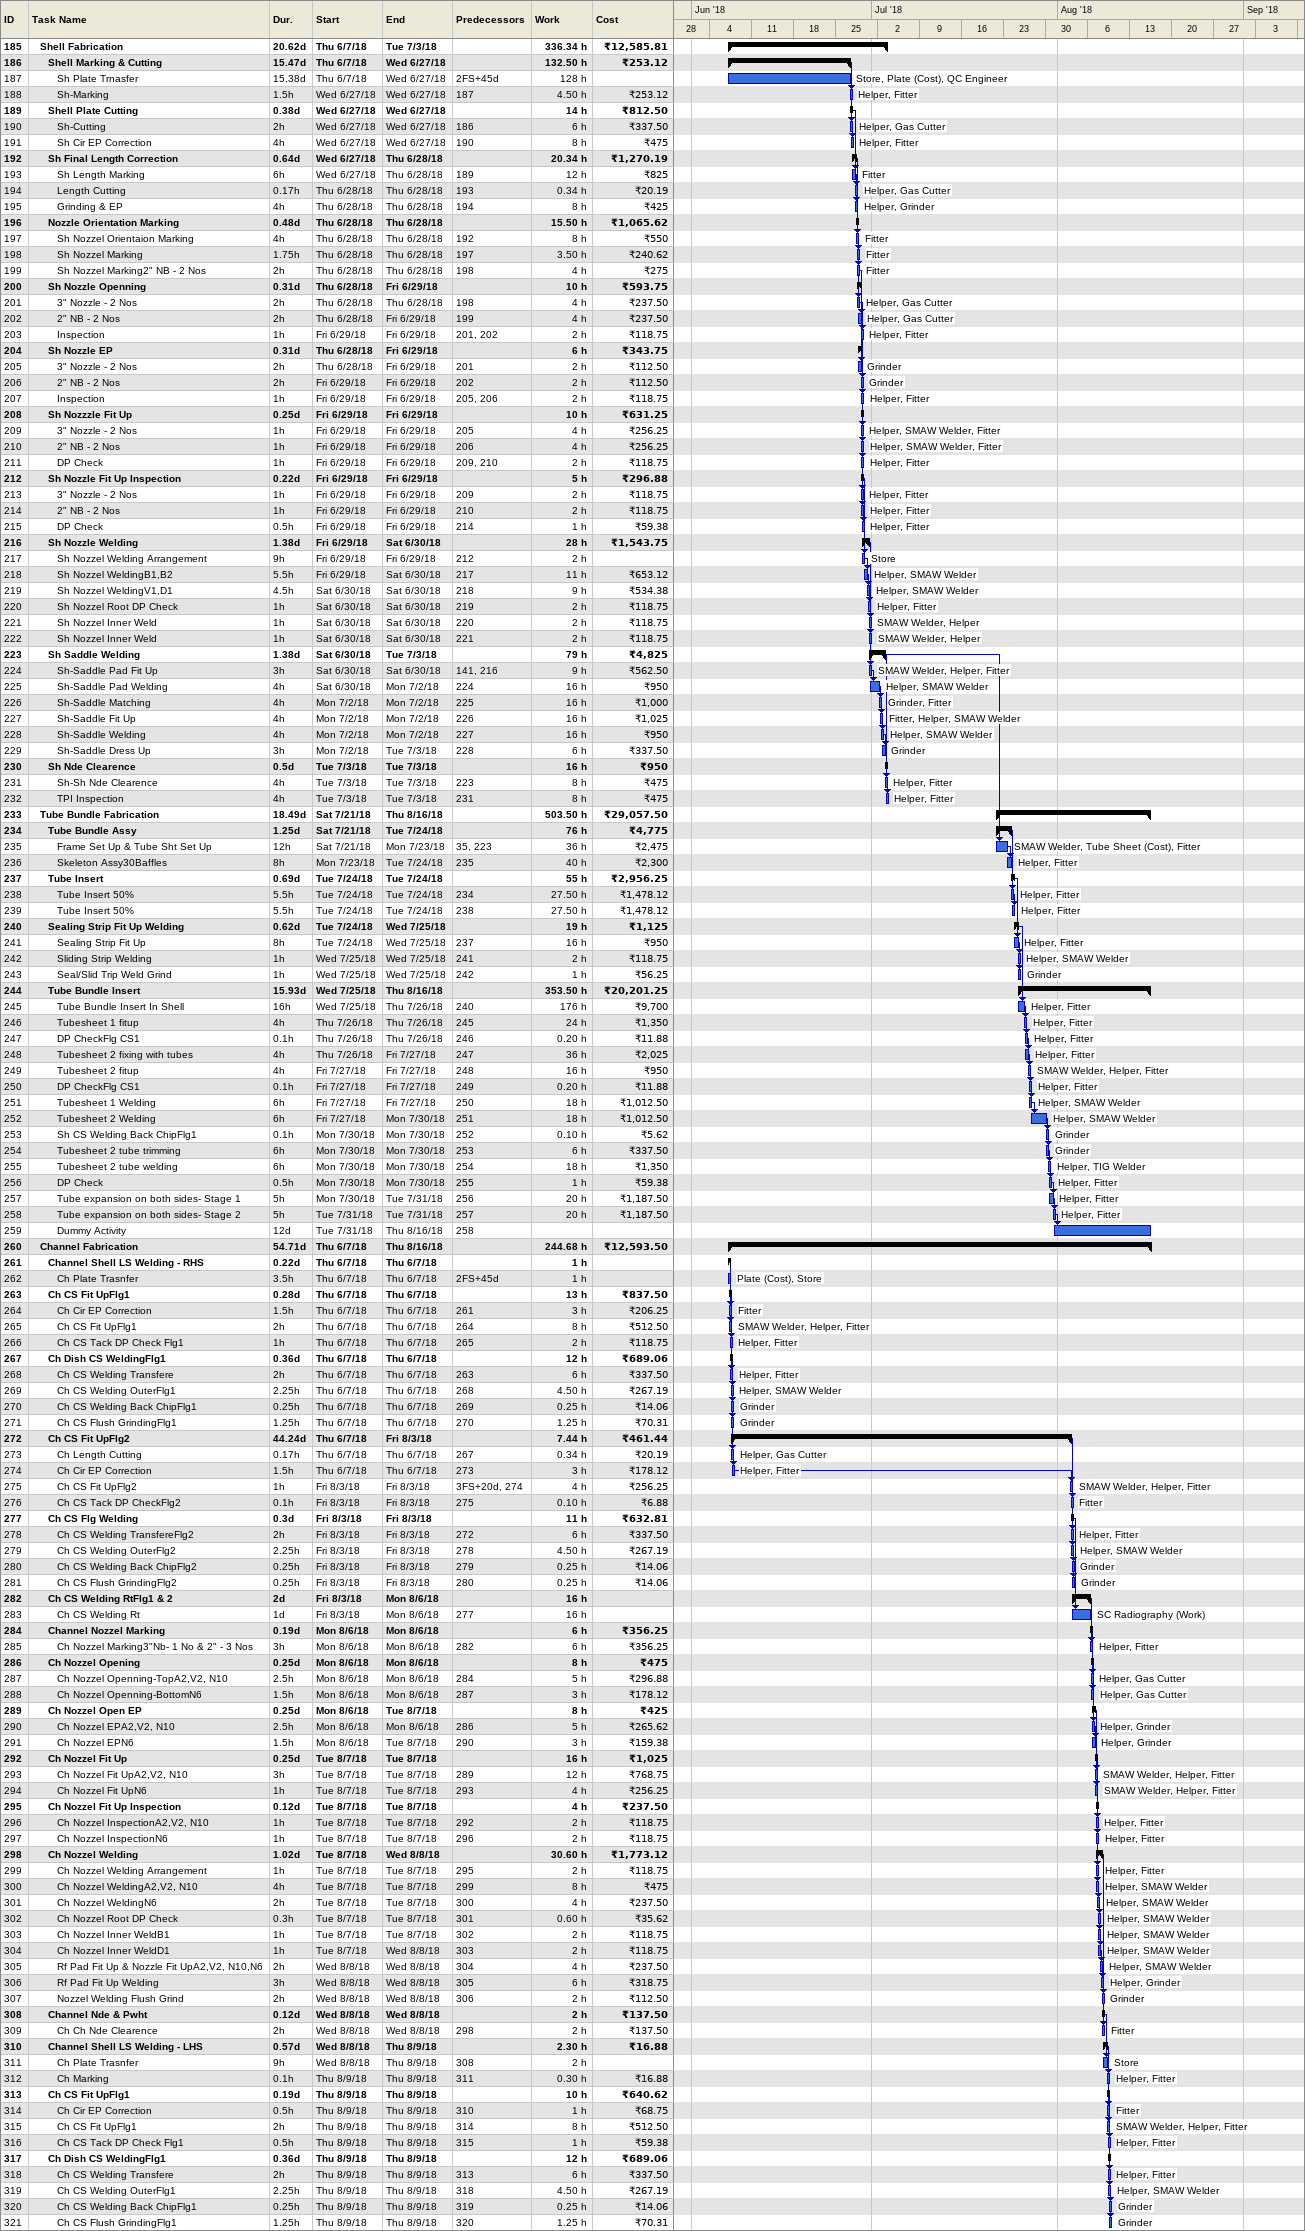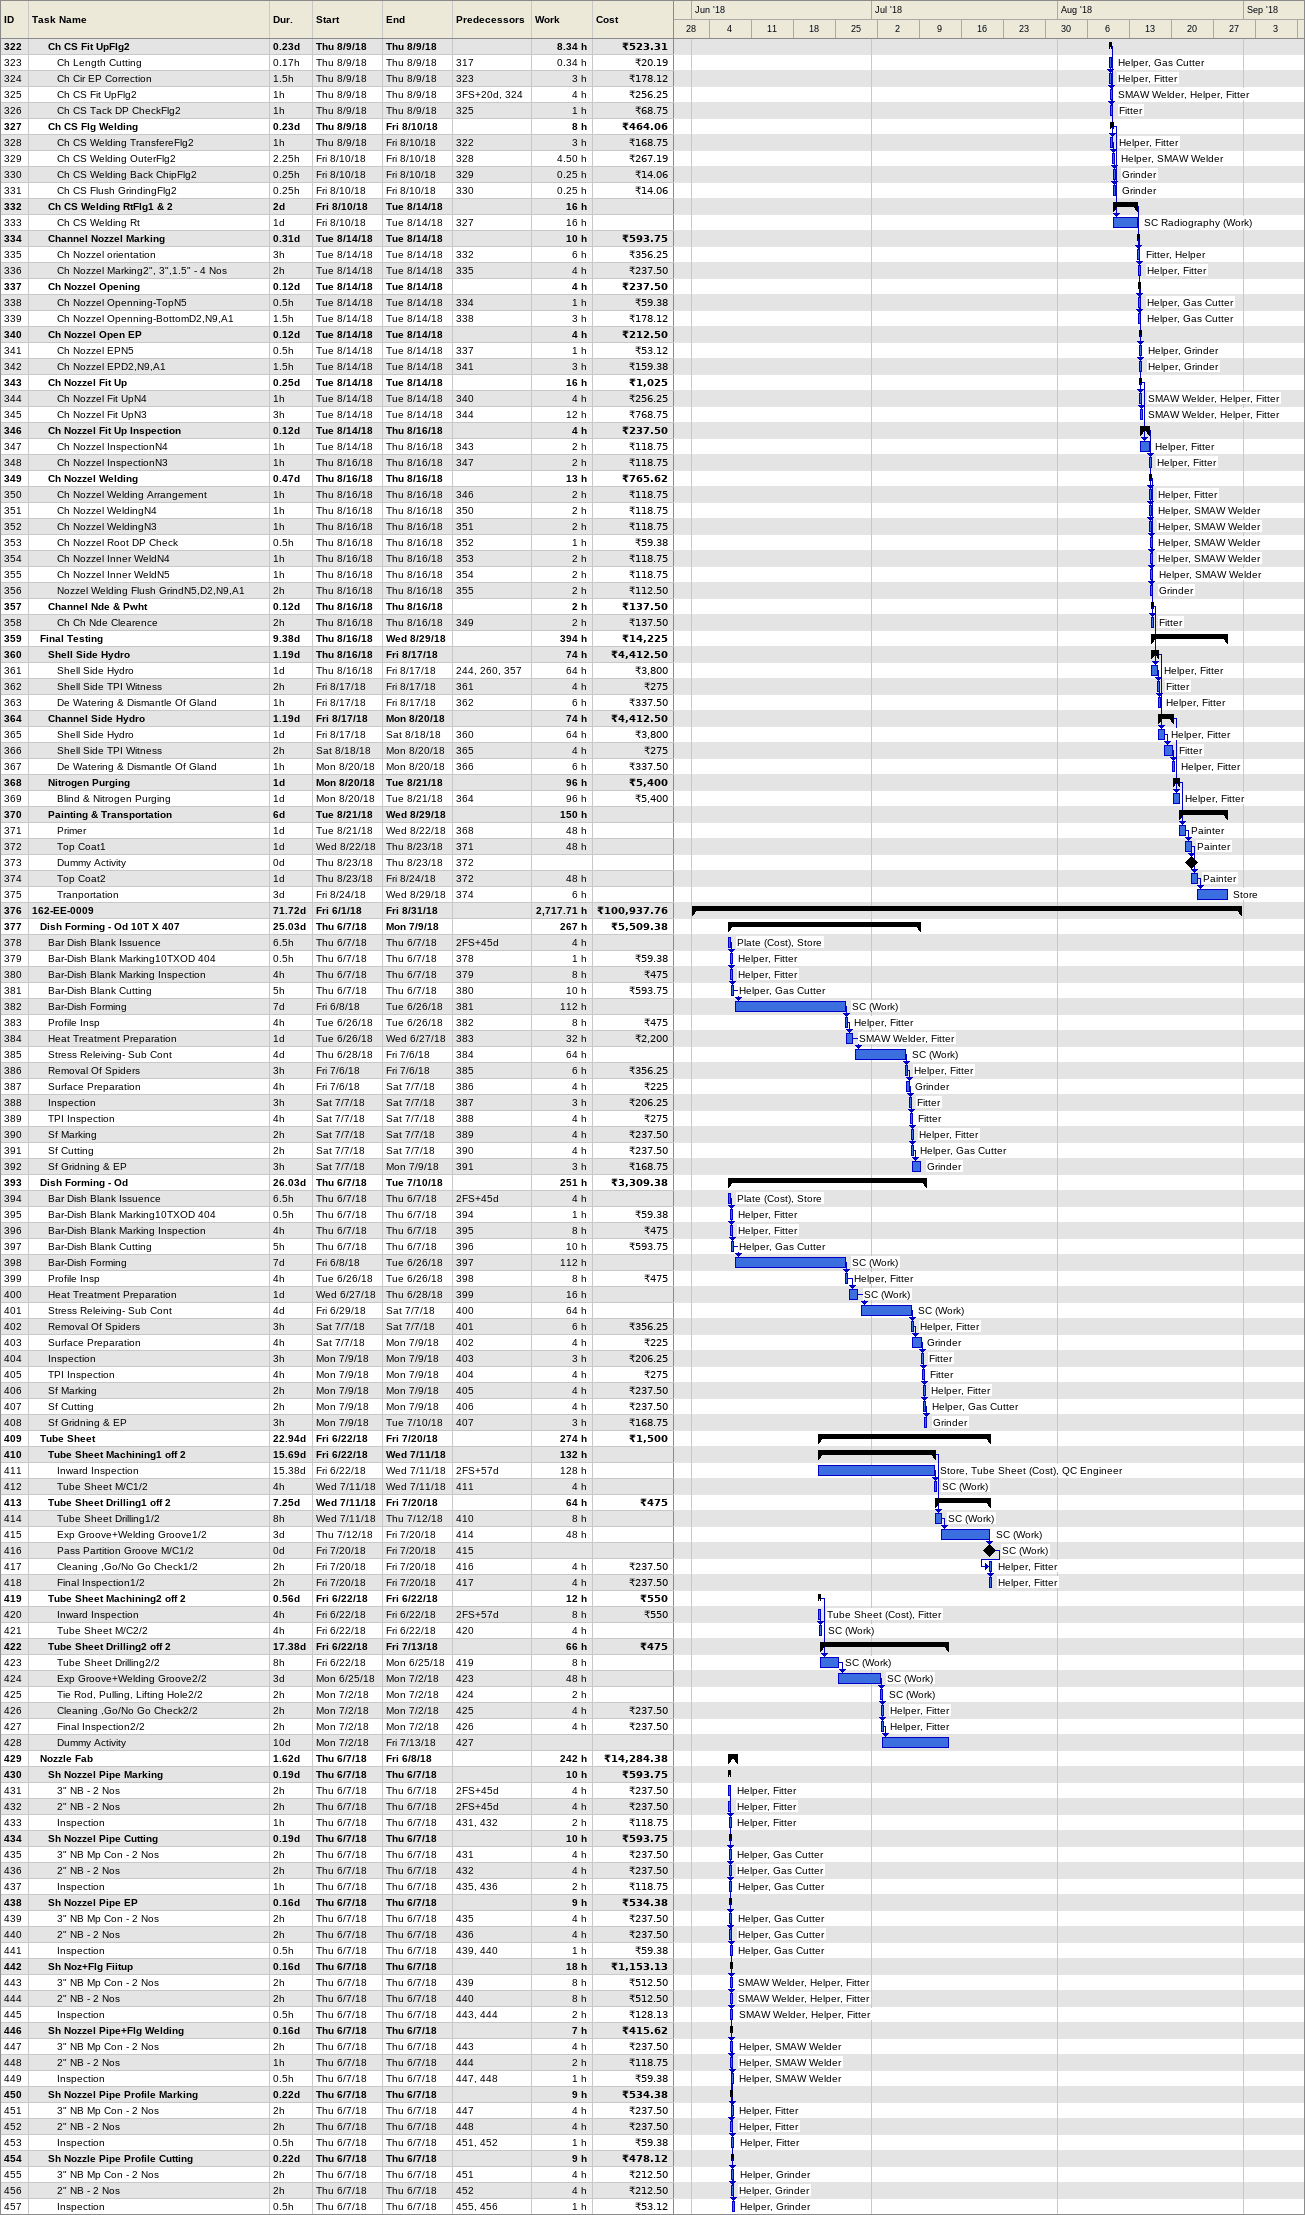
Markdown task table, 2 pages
| ID | Level | Task | Duration | Start | Finish | Predecessors | Resources | Work (h) | Cost (₹) |
|---|---|---|---|---|---|---|---|---|---|
| 185 | 2 | **Shell Fabrication** | 20.62d | 2018-06-07 | 2018-07-03 |  |  | 336.34 | 12585.81 |
| 186 | 3 | **Shell Marking & Cutting** | 15.47d | 2018-06-07 | 2018-06-27 |  |  | 132.50 | 253.12 |
| 187 | 4 | Sh Plate Trnasfer | 15.38d | 2018-06-07 | 2018-06-27 | 2FS+45d | Store, Plate (Cost), QC Engineer | 128 |  |
| 188 | 4 | Sh-Marking | 1.5h | 2018-06-27 | 2018-06-27 | 187 | Helper, Fitter | 4.50 | 253.12 |
| 189 | 3 | **Shell Plate Cutting** | 0.38d | 2018-06-27 | 2018-06-27 |  |  | 14 | 812.50 |
| 190 | 4 | Sh-Cutting | 2h | 2018-06-27 | 2018-06-27 | 186 | Helper, Gas Cutter | 6 | 337.50 |
| 191 | 4 | Sh Cir EP Correction | 4h | 2018-06-27 | 2018-06-27 | 190 | Helper, Fitter | 8 | 475 |
| 192 | 3 | **Sh Final Length Correction** | 0.64d | 2018-06-27 | 2018-06-28 |  |  | 20.34 | 1270.19 |
| 193 | 4 | Sh Length Marking | 6h | 2018-06-27 | 2018-06-28 | 189 | Fitter | 12 | 825 |
| 194 | 4 | Length Cutting | 0.17h | 2018-06-28 | 2018-06-28 | 193 | Helper, Gas Cutter | 0.34 | 20.19 |
| 195 | 4 | Grinding & EP | 4h | 2018-06-28 | 2018-06-28 | 194 | Helper, Grinder | 8 | 425 |
| 196 | 3 | **Nozzle Orientation Marking** | 0.48d | 2018-06-28 | 2018-06-28 |  |  | 15.50 | 1065.62 |
| 197 | 4 | Sh Nozzel Orientaion Marking | 4h | 2018-06-28 | 2018-06-28 | 192 | Fitter | 8 | 550 |
| 198 | 4 | Sh Nozzel Marking | 1.75h | 2018-06-28 | 2018-06-28 | 197 | Fitter | 3.50 | 240.62 |
| 199 | 4 | Sh Nozzel Marking2" NB - 2 Nos | 2h | 2018-06-28 | 2018-06-28 | 198 | Fitter | 4 | 275 |
| 200 | 3 | **Sh Nozzle Openning** | 0.31d | 2018-06-28 | 2018-06-29 |  |  | 10 | 593.75 |
| 201 | 4 | 3" Nozzle - 2 Nos | 2h | 2018-06-28 | 2018-06-28 | 198 | Helper, Gas Cutter | 4 | 237.50 |
| 202 | 4 | 2" NB - 2 Nos | 2h | 2018-06-28 | 2018-06-29 | 199 | Helper, Gas Cutter | 4 | 237.50 |
| 203 | 4 | Inspection | 1h | 2018-06-29 | 2018-06-29 | 201, 202 | Helper, Fitter | 2 | 118.75 |
| 204 | 3 | **Sh Nozzle EP** | 0.31d | 2018-06-28 | 2018-06-29 |  |  | 6 | 343.75 |
| 205 | 4 | 3" Nozzle - 2 Nos | 2h | 2018-06-28 | 2018-06-29 | 201 | Grinder | 2 | 112.50 |
| 206 | 4 | 2" NB - 2 Nos | 2h | 2018-06-29 | 2018-06-29 | 202 | Grinder | 2 | 112.50 |
| 207 | 4 | Inspection | 1h | 2018-06-29 | 2018-06-29 | 205, 206 | Helper, Fitter | 2 | 118.75 |
| 208 | 3 | **Sh Nozzzle Fit Up** | 0.25d | 2018-06-29 | 2018-06-29 |  |  | 10 | 631.25 |
| 209 | 4 | 3" Nozzle - 2 Nos | 1h | 2018-06-29 | 2018-06-29 | 205 | Helper, SMAW Welder, Fitter | 4 | 256.25 |
| 210 | 4 | 2" NB - 2 Nos | 1h | 2018-06-29 | 2018-06-29 | 206 | Helper, SMAW Welder, Fitter | 4 | 256.25 |
| 211 | 4 | DP Check | 1h | 2018-06-29 | 2018-06-29 | 209, 210 | Helper, Fitter | 2 | 118.75 |
| 212 | 3 | **Sh Nozzle Fit Up Inspection** | 0.22d | 2018-06-29 | 2018-06-29 |  |  | 5 | 296.88 |
| 213 | 4 | 3" Nozzle - 2 Nos | 1h | 2018-06-29 | 2018-06-29 | 209 | Helper, Fitter | 2 | 118.75 |
| 214 | 4 | 2" NB - 2 Nos | 1h | 2018-06-29 | 2018-06-29 | 210 | Helper, Fitter | 2 | 118.75 |
| 215 | 4 | DP Check | 0.5h | 2018-06-29 | 2018-06-29 | 214 | Helper, Fitter | 1 | 59.38 |
| 216 | 3 | **Sh Nozzle Welding** | 1.38d | 2018-06-29 | 2018-06-30 |  |  | 28 | 1543.75 |
| 217 | 4 | Sh Nozzel Welding Arrangement | 9h | 2018-06-29 | 2018-06-29 | 212 | Store | 2 |  |
| 218 | 4 | Sh Nozzel WeldingB1,B2 | 5.5h | 2018-06-29 | 2018-06-30 | 217 | Helper, SMAW Welder | 11 | 653.12 |
| 219 | 4 | Sh Nozzel WeldingV1,D1 | 4.5h | 2018-06-30 | 2018-06-30 | 218 | Helper, SMAW Welder | 9 | 534.38 |
| 220 | 4 | Sh Nozzel Root DP Check | 1h | 2018-06-30 | 2018-06-30 | 219 | Helper, Fitter | 2 | 118.75 |
| 221 | 4 | Sh Nozzel Inner Weld | 1h | 2018-06-30 | 2018-06-30 | 220 | SMAW Welder, Helper | 2 | 118.75 |
| 222 | 4 | Sh Nozzel Inner Weld | 1h | 2018-06-30 | 2018-06-30 | 221 | SMAW Welder, Helper | 2 | 118.75 |
| 223 | 3 | **Sh Saddle Welding** | 1.38d | 2018-06-30 | 2018-07-03 |  |  | 79 | 4825 |
| 224 | 4 | Sh-Saddle Pad Fit Up | 3h | 2018-06-30 | 2018-06-30 | 141, 216 | SMAW Welder, Helper, Fitter | 9 | 562.50 |
| 225 | 4 | Sh-Saddle Pad Welding | 4h | 2018-06-30 | 2018-07-02 | 224 | Helper, SMAW Welder | 16 | 950 |
| 226 | 4 | Sh-Saddle Matching | 4h | 2018-07-02 | 2018-07-02 | 225 | Grinder, Fitter | 16 | 1000 |
| 227 | 4 | Sh-Saddle Fit Up | 4h | 2018-07-02 | 2018-07-02 | 226 | Fitter, Helper, SMAW Welder | 16 | 1025 |
| 228 | 4 | Sh-Saddle Welding | 4h | 2018-07-02 | 2018-07-02 | 227 | Helper, SMAW Welder | 16 | 950 |
| 229 | 4 | Sh-Saddle Dress Up | 3h | 2018-07-02 | 2018-07-03 | 228 | Grinder | 6 | 337.50 |
| 230 | 3 | **Sh Nde Clearence** | 0.5d | 2018-07-03 | 2018-07-03 |  |  | 16 | 950 |
| 231 | 4 | Sh-Sh Nde Clearence | 4h | 2018-07-03 | 2018-07-03 | 223 | Helper, Fitter | 8 | 475 |
| 232 | 4 | TPI Inspection | 4h | 2018-07-03 | 2018-07-03 | 231 | Helper, Fitter | 8 | 475 |
| 233 | 2 | **Tube Bundle Fabrication** | 18.49d | 2018-07-21 | 2018-08-16 |  |  | 503.50 | 29057.50 |
| 234 | 3 | **Tube Bundle Assy** | 1.25d | 2018-07-21 | 2018-07-24 |  |  | 76 | 4775 |
| 235 | 4 | Frame Set Up & Tube Sht Set Up | 12h | 2018-07-21 | 2018-07-23 | 35, 223 | SMAW Welder, Tube Sheet (Cost), Fitter | 36 | 2475 |
| 236 | 4 | Skeleton Assy30Baffles | 8h | 2018-07-23 | 2018-07-24 | 235 | Helper, Fitter | 40 | 2300 |
| 237 | 3 | **Tube Insert** | 0.69d | 2018-07-24 | 2018-07-24 |  |  | 55 | 2956.25 |
| 238 | 4 | Tube Insert 50% | 5.5h | 2018-07-24 | 2018-07-24 | 234 | Helper, Fitter | 27.50 | 1478.12 |
| 239 | 4 | Tube Insert 50% | 5.5h | 2018-07-24 | 2018-07-24 | 238 | Helper, Fitter | 27.50 | 1478.12 |
| 240 | 3 | **Sealing Strip Fit Up Welding** | 0.62d | 2018-07-24 | 2018-07-25 |  |  | 19 | 1125 |
| 241 | 4 | Sealing Strip Fit Up | 8h | 2018-07-24 | 2018-07-25 | 237 | Helper, Fitter | 16 | 950 |
| 242 | 4 | Sliding Strip Welding | 1h | 2018-07-25 | 2018-07-25 | 241 | Helper, SMAW Welder | 2 | 118.75 |
| 243 | 4 | Seal/Slid Trip Weld Grind | 1h | 2018-07-25 | 2018-07-25 | 242 | Grinder | 1 | 56.25 |
| 244 | 3 | **Tube Bundle Insert** | 15.93d | 2018-07-25 | 2018-08-16 |  |  | 353.50 | 20201.25 |
| 245 | 4 | Tube Bundle Insert In Shell | 16h | 2018-07-25 | 2018-07-26 | 240 | Helper, Fitter | 176 | 9700 |
| 246 | 4 | Tubesheet 1 fitup | 4h | 2018-07-26 | 2018-07-26 | 245 | Helper, Fitter | 24 | 1350 |
| 247 | 4 | DP CheckFlg CS1 | 0.1h | 2018-07-26 | 2018-07-26 | 246 | Helper, Fitter | 0.20 | 11.88 |
| 248 | 4 | Tubesheet 2 fixing with tubes | 4h | 2018-07-26 | 2018-07-27 | 247 | Helper, Fitter | 36 | 2025 |
| 249 | 4 | Tubesheet 2 fitup | 4h | 2018-07-27 | 2018-07-27 | 248 | SMAW Welder, Helper, Fitter | 16 | 950 |
| 250 | 4 | DP CheckFlg CS1 | 0.1h | 2018-07-27 | 2018-07-27 | 249 | Helper, Fitter | 0.20 | 11.88 |
| 251 | 4 | Tubesheet 1 Welding | 6h | 2018-07-27 | 2018-07-27 | 250 | Helper, SMAW Welder | 18 | 1012.50 |
| 252 | 4 | Tubesheet 2 Welding | 6h | 2018-07-27 | 2018-07-30 | 251 | Helper, SMAW Welder | 18 | 1012.50 |
| 253 | 4 | Sh CS Welding Back ChipFlg1 | 0.1h | 2018-07-30 | 2018-07-30 | 252 | Grinder | 0.10 | 5.62 |
| 254 | 4 | Tubesheet 2 tube trimming | 6h | 2018-07-30 | 2018-07-30 | 253 | Grinder | 6 | 337.50 |
| 255 | 4 | Tubesheet 2 tube welding | 6h | 2018-07-30 | 2018-07-30 | 254 | Helper, TIG Welder | 18 | 1350 |
| 256 | 4 | DP Check | 0.5h | 2018-07-30 | 2018-07-30 | 255 | Helper, Fitter | 1 | 59.38 |
| 257 | 4 | Tube expansion on both sides- Stage 1 | 5h | 2018-07-30 | 2018-07-31 | 256 | Helper, Fitter | 20 | 1187.50 |
| 258 | 4 | Tube expansion on both sides- Stage 2 | 5h | 2018-07-31 | 2018-07-31 | 257 | Helper, Fitter | 20 | 1187.50 |
| 259 | 4 | Dummy Activity | 12d | 2018-07-31 | 2018-08-16 | 258 |  |  |  |
| 260 | 2 | **Channel Fabrication** | 54.71d | 2018-06-07 | 2018-08-16 |  |  | 244.68 | 12593.50 |
| 261 | 3 | **Channel Shell LS Welding - RHS** | 0.22d | 2018-06-07 | 2018-06-07 |  |  | 1 |  |
| 262 | 4 | Ch Plate Trasnfer | 3.5h | 2018-06-07 | 2018-06-07 | 2FS+45d | Plate (Cost), Store | 1 |  |
| 263 | 3 | **Ch CS Fit UpFlg1** | 0.28d | 2018-06-07 | 2018-06-07 |  |  | 13 | 837.50 |
| 264 | 4 | Ch Cir EP Correction | 1.5h | 2018-06-07 | 2018-06-07 | 261 | Fitter | 3 | 206.25 |
| 265 | 4 | Ch CS Fit UpFlg1 | 2h | 2018-06-07 | 2018-06-07 | 264 | SMAW Welder, Helper, Fitter | 8 | 512.50 |
| 266 | 4 | Ch CS Tack DP Check Flg1 | 1h | 2018-06-07 | 2018-06-07 | 265 | Helper, Fitter | 2 | 118.75 |
| 267 | 3 | **Ch Dish CS WeldingFlg1** | 0.36d | 2018-06-07 | 2018-06-07 |  |  | 12 | 689.06 |
| 268 | 4 | Ch CS Welding Transfere | 2h | 2018-06-07 | 2018-06-07 | 263 | Helper, Fitter | 6 | 337.50 |
| 269 | 4 | Ch CS Welding OuterFlg1 | 2.25h | 2018-06-07 | 2018-06-07 | 268 | Helper, SMAW Welder | 4.50 | 267.19 |
| 270 | 4 | Ch CS Welding Back ChipFlg1 | 0.25h | 2018-06-07 | 2018-06-07 | 269 | Grinder | 0.25 | 14.06 |
| 271 | 4 | Ch CS Flush GrindingFlg1 | 1.25h | 2018-06-07 | 2018-06-07 | 270 | Grinder | 1.25 | 70.31 |
| 272 | 3 | **Ch CS Fit UpFlg2** | 44.24d | 2018-06-07 | 2018-08-03 |  |  | 7.44 | 461.44 |
| 273 | 4 | Ch Length Cutting | 0.17h | 2018-06-07 | 2018-06-07 | 267 | Helper, Gas Cutter | 0.34 | 20.19 |
| 274 | 4 | Ch Cir EP Correction | 1.5h | 2018-06-07 | 2018-06-07 | 273 | Helper, Fitter | 3 | 178.12 |
| 275 | 4 | Ch CS Fit UpFlg2 | 1h | 2018-08-03 | 2018-08-03 | 3FS+20d, 274 | SMAW Welder, Helper, Fitter | 4 | 256.25 |
| 276 | 4 | Ch CS Tack DP CheckFlg2 | 0.1h | 2018-08-03 | 2018-08-03 | 275 | Fitter | 0.10 | 6.88 |
| 277 | 3 | **Ch CS Flg Welding** | 0.3d | 2018-08-03 | 2018-08-03 |  |  | 11 | 632.81 |
| 278 | 4 | Ch CS Welding TransfereFlg2 | 2h | 2018-08-03 | 2018-08-03 | 272 | Helper, Fitter | 6 | 337.50 |
| 279 | 4 | Ch CS Welding OuterFlg2 | 2.25h | 2018-08-03 | 2018-08-03 | 278 | Helper, SMAW Welder | 4.50 | 267.19 |
| 280 | 4 | Ch CS Welding Back ChipFlg2 | 0.25h | 2018-08-03 | 2018-08-03 | 279 | Grinder | 0.25 | 14.06 |
| 281 | 4 | Ch CS Flush GrindingFlg2 | 0.25h | 2018-08-03 | 2018-08-03 | 280 | Grinder | 0.25 | 14.06 |
| 282 | 3 | **Ch CS Welding RtFlg1 & 2** | 2d | 2018-08-03 | 2018-08-06 |  |  | 16 |  |
| 283 | 4 | Ch CS Welding Rt | 1d | 2018-08-03 | 2018-08-06 | 277 | SC Radiography (Work) | 16 |  |
| 284 | 3 | **Channel Nozzel Marking** | 0.19d | 2018-08-06 | 2018-08-06 |  |  | 6 | 356.25 |
| 285 | 4 | Ch Nozzel Marking3"Nb- 1 No & 2" - 3 Nos | 3h | 2018-08-06 | 2018-08-06 | 282 | Helper, Fitter | 6 | 356.25 |
| 286 | 3 | **Ch Nozzel Opening** | 0.25d | 2018-08-06 | 2018-08-06 |  |  | 8 | 475 |
| 287 | 4 | Ch Nozzel Openning-TopA2,V2, N10 | 2.5h | 2018-08-06 | 2018-08-06 | 284 | Helper, Gas Cutter | 5 | 296.88 |
| 288 | 4 | Ch Nozzel Openning-BottomN6 | 1.5h | 2018-08-06 | 2018-08-06 | 287 | Helper, Gas Cutter | 3 | 178.12 |
| 289 | 3 | **Ch Nozzel Open EP** | 0.25d | 2018-08-06 | 2018-08-07 |  |  | 8 | 425 |
| 290 | 4 | Ch Nozzel EPA2,V2, N10 | 2.5h | 2018-08-06 | 2018-08-06 | 286 | Helper, Grinder | 5 | 265.62 |
| 291 | 4 | Ch Nozzel EPN6 | 1.5h | 2018-08-06 | 2018-08-07 | 290 | Helper, Grinder | 3 | 159.38 |
| 292 | 3 | **Ch Nozzel Fit Up** | 0.25d | 2018-08-07 | 2018-08-07 |  |  | 16 | 1025 |
| 293 | 4 | Ch Nozzel Fit UpA2,V2, N10 | 3h | 2018-08-07 | 2018-08-07 | 289 | SMAW Welder, Helper, Fitter | 12 | 768.75 |
| 294 | 4 | Ch Nozzel Fit UpN6 | 1h | 2018-08-07 | 2018-08-07 | 293 | SMAW Welder, Helper, Fitter | 4 | 256.25 |
| 295 | 3 | **Ch Nozzel Fit Up Inspection** | 0.12d | 2018-08-07 | 2018-08-07 |  |  | 4 | 237.50 |
| 296 | 4 | Ch Nozzel InspectionA2,V2, N10 | 1h | 2018-08-07 | 2018-08-07 | 292 | Helper, Fitter | 2 | 118.75 |
| 297 | 4 | Ch Nozzel InspectionN6 | 1h | 2018-08-07 | 2018-08-07 | 296 | Helper, Fitter | 2 | 118.75 |
| 298 | 3 | **Ch Nozzel Welding** | 1.02d | 2018-08-07 | 2018-08-08 |  |  | 30.60 | 1773.12 |
| 299 | 4 | Ch Nozzel Welding Arrangement | 1h | 2018-08-07 | 2018-08-07 | 295 | Helper, Fitter | 2 | 118.75 |
| 300 | 4 | Ch Nozzel WeldingA2,V2, N10 | 4h | 2018-08-07 | 2018-08-07 | 299 | Helper, SMAW Welder | 8 | 475 |
| 301 | 4 | Ch Nozzel WeldingN6 | 2h | 2018-08-07 | 2018-08-07 | 300 | Helper, SMAW Welder | 4 | 237.50 |
| 302 | 4 | Ch Nozzel Root DP Check | 0.3h | 2018-08-07 | 2018-08-07 | 301 | Helper, SMAW Welder | 0.60 | 35.62 |
| 303 | 4 | Ch Nozzel Inner WeldB1 | 1h | 2018-08-07 | 2018-08-07 | 302 | Helper, SMAW Welder | 2 | 118.75 |
| 304 | 4 | Ch Nozzel Inner WeldD1 | 1h | 2018-08-07 | 2018-08-08 | 303 | Helper, SMAW Welder | 2 | 118.75 |
| 305 | 4 | Rf Pad Fit Up & Nozzle Fit UpA2,V2, N10,N6 | 2h | 2018-08-08 | 2018-08-08 | 304 | Helper, SMAW Welder | 4 | 237.50 |
| 306 | 4 | Rf Pad Fit Up Welding | 3h | 2018-08-08 | 2018-08-08 | 305 | Helper, Grinder | 6 | 318.75 |
| 307 | 4 | Nozzel Welding Flush Grind | 2h | 2018-08-08 | 2018-08-08 | 306 | Grinder | 2 | 112.50 |
| 308 | 3 | **Channel Nde & Pwht** | 0.12d | 2018-08-08 | 2018-08-08 |  |  | 2 | 137.50 |
| 309 | 4 | Ch Ch Nde Clearence | 2h | 2018-08-08 | 2018-08-08 | 298 | Fitter | 2 | 137.50 |
| 310 | 3 | **Channel Shell LS Welding - LHS** | 0.57d | 2018-08-08 | 2018-08-09 |  |  | 2.30 | 16.88 |
| 311 | 4 | Ch Plate Trasnfer | 9h | 2018-08-08 | 2018-08-09 | 308 | Store | 2 |  |
| 312 | 4 | Ch Marking | 0.1h | 2018-08-09 | 2018-08-09 | 311 | Helper, Fitter | 0.30 | 16.88 |
| 313 | 3 | **Ch CS Fit UpFlg1** | 0.19d | 2018-08-09 | 2018-08-09 |  |  | 10 | 640.62 |
| 314 | 4 | Ch Cir EP Correction | 0.5h | 2018-08-09 | 2018-08-09 | 310 | Fitter | 1 | 68.75 |
| 315 | 4 | Ch CS Fit UpFlg1 | 2h | 2018-08-09 | 2018-08-09 | 314 | SMAW Welder, Helper, Fitter | 8 | 512.50 |
| 316 | 4 | Ch CS Tack DP Check Flg1 | 0.5h | 2018-08-09 | 2018-08-09 | 315 | Helper, Fitter | 1 | 59.38 |
| 317 | 3 | **Ch Dish CS WeldingFlg1** | 0.36d | 2018-08-09 | 2018-08-09 |  |  | 12 | 689.06 |
| 318 | 4 | Ch CS Welding Transfere | 2h | 2018-08-09 | 2018-08-09 | 313 | Helper, Fitter | 6 | 337.50 |
| 319 | 4 | Ch CS Welding OuterFlg1 | 2.25h | 2018-08-09 | 2018-08-09 | 318 | Helper, SMAW Welder | 4.50 | 267.19 |
| 320 | 4 | Ch CS Welding Back ChipFlg1 | 0.25h | 2018-08-09 | 2018-08-09 | 319 | Grinder | 0.25 | 14.06 |
| 321 | 4 | Ch CS Flush GrindingFlg1 | 1.25h | 2018-08-09 | 2018-08-09 | 320 | Grinder | 1.25 | 70.31 |
| 322 | 3 | **Ch CS Fit UpFlg2** | 0.23d | 2018-08-09 | 2018-08-09 |  |  | 8.34 | 523.31 |
| 323 | 4 | Ch Length Cutting | 0.17h | 2018-08-09 | 2018-08-09 | 317 | Helper, Gas Cutter | 0.34 | 20.19 |
| 324 | 4 | Ch Cir EP Correction | 1.5h | 2018-08-09 | 2018-08-09 | 323 | Helper, Fitter | 3 | 178.12 |
| 325 | 4 | Ch CS Fit UpFlg2 | 1h | 2018-08-09 | 2018-08-09 | 3FS+20d, 324 | SMAW Welder, Helper, Fitter | 4 | 256.25 |
| 326 | 4 | Ch CS Tack DP CheckFlg2 | 1h | 2018-08-09 | 2018-08-09 | 325 | Fitter | 1 | 68.75 |
| 327 | 3 | **Ch CS Flg Welding** | 0.23d | 2018-08-09 | 2018-08-10 |  |  | 8 | 464.06 |
| 328 | 4 | Ch CS Welding TransfereFlg2 | 1h | 2018-08-09 | 2018-08-10 | 322 | Helper, Fitter | 3 | 168.75 |
| 329 | 4 | Ch CS Welding OuterFlg2 | 2.25h | 2018-08-10 | 2018-08-10 | 328 | Helper, SMAW Welder | 4.50 | 267.19 |
| 330 | 4 | Ch CS Welding Back ChipFlg2 | 0.25h | 2018-08-10 | 2018-08-10 | 329 | Grinder | 0.25 | 14.06 |
| 331 | 4 | Ch CS Flush GrindingFlg2 | 0.25h | 2018-08-10 | 2018-08-10 | 330 | Grinder | 0.25 | 14.06 |
| 332 | 3 | **Ch CS Welding RtFlg1 & 2** | 2d | 2018-08-10 | 2018-08-14 |  |  | 16 |  |
| 333 | 4 | Ch CS Welding Rt | 1d | 2018-08-10 | 2018-08-14 | 327 | SC Radiography (Work) | 16 |  |
| 334 | 3 | **Channel Nozzel Marking** | 0.31d | 2018-08-14 | 2018-08-14 |  |  | 10 | 593.75 |
| 335 | 4 | Ch Nozzel orientation | 3h | 2018-08-14 | 2018-08-14 | 332 | Fitter, Helper | 6 | 356.25 |
| 336 | 4 | Ch Nozzel Marking2", 3",1.5" - 4 Nos | 2h | 2018-08-14 | 2018-08-14 | 335 | Helper, Fitter | 4 | 237.50 |
| 337 | 3 | **Ch Nozzel Opening** | 0.12d | 2018-08-14 | 2018-08-14 |  |  | 4 | 237.50 |
| 338 | 4 | Ch Nozzel Openning-TopN5 | 0.5h | 2018-08-14 | 2018-08-14 | 334 | Helper, Gas Cutter | 1 | 59.38 |
| 339 | 4 | Ch Nozzel Openning-BottomD2,N9,A1 | 1.5h | 2018-08-14 | 2018-08-14 | 338 | Helper, Gas Cutter | 3 | 178.12 |
| 340 | 3 | **Ch Nozzel Open EP** | 0.12d | 2018-08-14 | 2018-08-14 |  |  | 4 | 212.50 |
| 341 | 4 | Ch Nozzel EPN5 | 0.5h | 2018-08-14 | 2018-08-14 | 337 | Helper, Grinder | 1 | 53.12 |
| 342 | 4 | Ch Nozzel EPD2,N9,A1 | 1.5h | 2018-08-14 | 2018-08-14 | 341 | Helper, Grinder | 3 | 159.38 |
| 343 | 3 | **Ch Nozzel Fit Up** | 0.25d | 2018-08-14 | 2018-08-14 |  |  | 16 | 1025 |
| 344 | 4 | Ch Nozzel Fit UpN4 | 1h | 2018-08-14 | 2018-08-14 | 340 | SMAW Welder, Helper, Fitter | 4 | 256.25 |
| 345 | 4 | Ch Nozzel Fit UpN3 | 3h | 2018-08-14 | 2018-08-14 | 344 | SMAW Welder, Helper, Fitter | 12 | 768.75 |
| 346 | 3 | **Ch Nozzel Fit Up Inspection** | 0.12d | 2018-08-14 | 2018-08-16 |  |  | 4 | 237.50 |
| 347 | 4 | Ch Nozzel InspectionN4 | 1h | 2018-08-14 | 2018-08-16 | 343 | Helper, Fitter | 2 | 118.75 |
| 348 | 4 | Ch Nozzel InspectionN3 | 1h | 2018-08-16 | 2018-08-16 | 347 | Helper, Fitter | 2 | 118.75 |
| 349 | 3 | **Ch Nozzel Welding** | 0.47d | 2018-08-16 | 2018-08-16 |  |  | 13 | 765.62 |
| 350 | 4 | Ch Nozzel Welding Arrangement | 1h | 2018-08-16 | 2018-08-16 | 346 | Helper, Fitter | 2 | 118.75 |
| 351 | 4 | Ch Nozzel WeldingN4 | 1h | 2018-08-16 | 2018-08-16 | 350 | Helper, SMAW Welder | 2 | 118.75 |
| 352 | 4 | Ch Nozzel WeldingN3 | 1h | 2018-08-16 | 2018-08-16 | 351 | Helper, SMAW Welder | 2 | 118.75 |
| 353 | 4 | Ch Nozzel Root DP Check | 0.5h | 2018-08-16 | 2018-08-16 | 352 | Helper, SMAW Welder | 1 | 59.38 |
| 354 | 4 | Ch Nozzel Inner WeldN4 | 1h | 2018-08-16 | 2018-08-16 | 353 | Helper, SMAW Welder | 2 | 118.75 |
| 355 | 4 | Ch Nozzel Inner WeldN5 | 1h | 2018-08-16 | 2018-08-16 | 354 | Helper, SMAW Welder | 2 | 118.75 |
| 356 | 4 | Nozzel Welding Flush GrindN5,D2,N9,A1 | 2h | 2018-08-16 | 2018-08-16 | 355 | Grinder | 2 | 112.50 |
| 357 | 3 | **Channel Nde & Pwht** | 0.12d | 2018-08-16 | 2018-08-16 |  |  | 2 | 137.50 |
| 358 | 4 | Ch Ch Nde Clearence | 2h | 2018-08-16 | 2018-08-16 | 349 | Fitter | 2 | 137.50 |
| 359 | 2 | **Final Testing** | 9.38d | 2018-08-16 | 2018-08-29 |  |  | 394 | 14225 |
| 360 | 3 | **Shell Side Hydro** | 1.19d | 2018-08-16 | 2018-08-17 |  |  | 74 | 4412.50 |
| 361 | 4 | Shell Side Hydro | 1d | 2018-08-16 | 2018-08-17 | 244, 260, 357 | Helper, Fitter | 64 | 3800 |
| 362 | 4 | Shell Side TPI Witness | 2h | 2018-08-17 | 2018-08-17 | 361 | Fitter | 4 | 275 |
| 363 | 4 | De Watering & Dismantle Of Gland | 1h | 2018-08-17 | 2018-08-17 | 362 | Helper, Fitter | 6 | 337.50 |
| 364 | 3 | **Channel Side Hydro** | 1.19d | 2018-08-17 | 2018-08-20 |  |  | 74 | 4412.50 |
| 365 | 4 | Shell Side Hydro | 1d | 2018-08-17 | 2018-08-18 | 360 | Helper, Fitter | 64 | 3800 |
| 366 | 4 | Shell Side TPI Witness | 2h | 2018-08-18 | 2018-08-20 | 365 | Fitter | 4 | 275 |
| 367 | 4 | De Watering & Dismantle Of Gland | 1h | 2018-08-20 | 2018-08-20 | 366 | Helper, Fitter | 6 | 337.50 |
| 368 | 3 | **Nitrogen Purging** | 1d | 2018-08-20 | 2018-08-21 |  |  | 96 | 5400 |
| 369 | 4 | Blind & Nitrogen Purging | 1d | 2018-08-20 | 2018-08-21 | 364 | Helper, Fitter | 96 | 5400 |
| 370 | 3 | **Painting & Transportation** | 6d | 2018-08-21 | 2018-08-29 |  |  | 150 |  |
| 371 | 4 | Primer | 1d | 2018-08-21 | 2018-08-22 | 368 | Painter | 48 |  |
| 372 | 4 | Top Coat1 | 1d | 2018-08-22 | 2018-08-23 | 371 | Painter | 48 |  |
| 373 | 4 | Dummy Activity | 0d | 2018-08-23 | 2018-08-23 | 372 |  |  |  |
| 374 | 4 | Top Coat2 | 1d | 2018-08-23 | 2018-08-24 | 372 | Painter | 48 |  |
| 375 | 4 | Tranportation | 3d | 2018-08-24 | 2018-08-29 | 374 | Store | 6 |  |
| 376 | 1 | **162-EE-0009** | 71.72d | 2018-06-01 | 2018-08-31 |  |  | 2717.71 | 100937.76 |
| 377 | 2 | **Dish Forming - Od 10T X 407** | 25.03d | 2018-06-07 | 2018-07-09 |  |  | 267 | 5509.38 |
| 378 | 3 | Bar Dish Blank Issuence | 6.5h | 2018-06-07 | 2018-06-07 | 2FS+45d | Plate (Cost), Store | 4 |  |
| 379 | 3 | Bar-Dish Blank Marking10TXOD 404 | 0.5h | 2018-06-07 | 2018-06-07 | 378 | Helper, Fitter | 1 | 59.38 |
| 380 | 3 | Bar-Dish Blank Marking Inspection | 4h | 2018-06-07 | 2018-06-07 | 379 | Helper, Fitter | 8 | 475 |
| 381 | 3 | Bar-Dish Blank Cutting | 5h | 2018-06-07 | 2018-06-07 | 380 | Helper, Gas Cutter | 10 | 593.75 |
| 382 | 3 | Bar-Dish Forming | 7d | 2018-06-08 | 2018-06-26 | 381 | SC (Work) | 112 |  |
| 383 | 3 | Profile Insp | 4h | 2018-06-26 | 2018-06-26 | 382 | Helper, Fitter | 8 | 475 |
| 384 | 3 | Heat Treatment Preparation | 1d | 2018-06-26 | 2018-06-27 | 383 | SMAW Welder, Fitter | 32 | 2200 |
| 385 | 3 | Stress Releiving- Sub Cont | 4d | 2018-06-28 | 2018-07-06 | 384 | SC (Work) | 64 |  |
| 386 | 3 | Removal Of Spiders | 3h | 2018-07-06 | 2018-07-06 | 385 | Helper, Fitter | 6 | 356.25 |
| 387 | 3 | Surface Preparation | 4h | 2018-07-06 | 2018-07-07 | 386 | Grinder | 4 | 225 |
| 388 | 3 | Inspection | 3h | 2018-07-07 | 2018-07-07 | 387 | Fitter | 3 | 206.25 |
| 389 | 3 | TPI Inspection | 4h | 2018-07-07 | 2018-07-07 | 388 | Fitter | 4 | 275 |
| 390 | 3 | Sf Marking | 2h | 2018-07-07 | 2018-07-07 | 389 | Helper, Fitter | 4 | 237.50 |
| 391 | 3 | Sf Cutting | 2h | 2018-07-07 | 2018-07-07 | 390 | Helper, Gas Cutter | 4 | 237.50 |
| 392 | 3 | Sf Gridning & EP | 3h | 2018-07-07 | 2018-07-09 | 391 | Grinder | 3 | 168.75 |
| 393 | 2 | **Dish Forming - Od** | 26.03d | 2018-06-07 | 2018-07-10 |  |  | 251 | 3309.38 |
| 394 | 3 | Bar Dish Blank Issuence | 6.5h | 2018-06-07 | 2018-06-07 | 2FS+45d | Plate (Cost), Store | 4 |  |
| 395 | 3 | Bar-Dish Blank Marking10TXOD 404 | 0.5h | 2018-06-07 | 2018-06-07 | 394 | Helper, Fitter | 1 | 59.38 |
| 396 | 3 | Bar-Dish Blank Marking Inspection | 4h | 2018-06-07 | 2018-06-07 | 395 | Helper, Fitter | 8 | 475 |
| 397 | 3 | Bar-Dish Blank Cutting | 5h | 2018-06-07 | 2018-06-07 | 396 | Helper, Gas Cutter | 10 | 593.75 |
| 398 | 3 | Bar-Dish Forming | 7d | 2018-06-08 | 2018-06-26 | 397 | SC (Work) | 112 |  |
| 399 | 3 | Profile Insp | 4h | 2018-06-26 | 2018-06-26 | 398 | Helper, Fitter | 8 | 475 |
| 400 | 3 | Heat Treatment Preparation | 1d | 2018-06-27 | 2018-06-28 | 399 | SC (Work) | 16 |  |
| 401 | 3 | Stress Releiving- Sub Cont | 4d | 2018-06-29 | 2018-07-07 | 400 | SC (Work) | 64 |  |
| 402 | 3 | Removal Of Spiders | 3h | 2018-07-07 | 2018-07-07 | 401 | Helper, Fitter | 6 | 356.25 |
| 403 | 3 | Surface Preparation | 4h | 2018-07-07 | 2018-07-09 | 402 | Grinder | 4 | 225 |
| 404 | 3 | Inspection | 3h | 2018-07-09 | 2018-07-09 | 403 | Fitter | 3 | 206.25 |
| 405 | 3 | TPI Inspection | 4h | 2018-07-09 | 2018-07-09 | 404 | Fitter | 4 | 275 |
| 406 | 3 | Sf Marking | 2h | 2018-07-09 | 2018-07-09 | 405 | Helper, Fitter | 4 | 237.50 |
| 407 | 3 | Sf Cutting | 2h | 2018-07-09 | 2018-07-09 | 406 | Helper, Gas Cutter | 4 | 237.50 |
| 408 | 3 | Sf Gridning & EP | 3h | 2018-07-09 | 2018-07-10 | 407 | Grinder | 3 | 168.75 |
| 409 | 2 | **Tube Sheet** | 22.94d | 2018-06-22 | 2018-07-20 |  |  | 274 | 1500 |
| 410 | 3 | **Tube Sheet Machining1 off 2** | 15.69d | 2018-06-22 | 2018-07-11 |  |  | 132 |  |
| 411 | 4 | Inward Inspection | 15.38d | 2018-06-22 | 2018-07-11 | 2FS+57d | Store, Tube Sheet (Cost), QC Engineer | 128 |  |
| 412 | 4 | Tube Sheet M/C1/2 | 4h | 2018-07-11 | 2018-07-11 | 411 | SC (Work) | 4 |  |
| 413 | 3 | **Tube Sheet Drilling1 off 2** | 7.25d | 2018-07-11 | 2018-07-20 |  |  | 64 | 475 |
| 414 | 4 | Tube Sheet Drilling1/2 | 8h | 2018-07-11 | 2018-07-12 | 410 | SC (Work) | 8 |  |
| 415 | 4 | Exp Groove+Welding Groove1/2 | 3d | 2018-07-12 | 2018-07-20 | 414 | SC (Work) | 48 |  |
| 416 | 4 | Pass Partition Groove M/C1/2 | 0d | 2018-07-20 | 2018-07-20 | 415 | SC (Work) |  |  |
| 417 | 4 | Cleaning ,Go/No Go Check1/2 | 2h | 2018-07-20 | 2018-07-20 | 416 | Helper, Fitter | 4 | 237.50 |
| 418 | 4 | Final Inspection1/2 | 2h | 2018-07-20 | 2018-07-20 | 417 | Helper, Fitter | 4 | 237.50 |
| 419 | 3 | **Tube Sheet Machining2 off 2** | 0.56d | 2018-06-22 | 2018-06-22 |  |  | 12 | 550 |
| 420 | 4 | Inward Inspection | 4h | 2018-06-22 | 2018-06-22 | 2FS+57d | Tube Sheet (Cost), Fitter | 8 | 550 |
| 421 | 4 | Tube Sheet M/C2/2 | 4h | 2018-06-22 | 2018-06-22 | 420 | SC (Work) | 4 |  |
| 422 | 3 | **Tube Sheet Drilling2 off 2** | 17.38d | 2018-06-22 | 2018-07-13 |  |  | 66 | 475 |
| 423 | 4 | Tube Sheet Drilling2/2 | 8h | 2018-06-22 | 2018-06-25 | 419 | SC (Work) | 8 |  |
| 424 | 4 | Exp Groove+Welding Groove2/2 | 3d | 2018-06-25 | 2018-07-02 | 423 | SC (Work) | 48 |  |
| 425 | 4 | Tie Rod, Pulling, Lifting Hole2/2 | 2h | 2018-07-02 | 2018-07-02 | 424 | SC (Work) | 2 |  |
| 426 | 4 | Cleaning ,Go/No Go Check2/2 | 2h | 2018-07-02 | 2018-07-02 | 425 | Helper, Fitter | 4 | 237.50 |
| 427 | 4 | Final Inspection2/2 | 2h | 2018-07-02 | 2018-07-02 | 426 | Helper, Fitter | 4 | 237.50 |
| 428 | 4 | Dummy Activity | 10d | 2018-07-02 | 2018-07-13 | 427 |  |  |  |
| 429 | 2 | **Nozzle Fab** | 1.62d | 2018-06-07 | 2018-06-08 |  |  | 242 | 14284.38 |
| 430 | 3 | **Sh Nozzel Pipe Marking** | 0.19d | 2018-06-07 | 2018-06-07 |  |  | 10 | 593.75 |
| 431 | 4 | 3" NB - 2 Nos | 2h | 2018-06-07 | 2018-06-07 | 2FS+45d | Helper, Fitter | 4 | 237.50 |
| 432 | 4 | 2" NB - 2 Nos | 2h | 2018-06-07 | 2018-06-07 | 2FS+45d | Helper, Fitter | 4 | 237.50 |
| 433 | 4 | Inspection | 1h | 2018-06-07 | 2018-06-07 | 431, 432 | Helper, Fitter | 2 | 118.75 |
| 434 | 3 | **Sh Nozzel Pipe Cutting** | 0.19d | 2018-06-07 | 2018-06-07 |  |  | 10 | 593.75 |
| 435 | 4 | 3" NB Mp Con - 2 Nos | 2h | 2018-06-07 | 2018-06-07 | 431 | Helper, Gas Cutter | 4 | 237.50 |
| 436 | 4 | 2" NB - 2 Nos | 2h | 2018-06-07 | 2018-06-07 | 432 | Helper, Gas Cutter | 4 | 237.50 |
| 437 | 4 | Inspection | 1h | 2018-06-07 | 2018-06-07 | 435, 436 | Helper, Gas Cutter | 2 | 118.75 |
| 438 | 3 | **Sh Nozzel Pipe EP** | 0.16d | 2018-06-07 | 2018-06-07 |  |  | 9 | 534.38 |
| 439 | 4 | 3" NB Mp Con - 2 Nos | 2h | 2018-06-07 | 2018-06-07 | 435 | Helper, Gas Cutter | 4 | 237.50 |
| 440 | 4 | 2" NB - 2 Nos | 2h | 2018-06-07 | 2018-06-07 | 436 | Helper, Gas Cutter | 4 | 237.50 |
| 441 | 4 | Inspection | 0.5h | 2018-06-07 | 2018-06-07 | 439, 440 | Helper, Gas Cutter | 1 | 59.38 |
| 442 | 3 | **Sh Noz+Flg Fiitup** | 0.16d | 2018-06-07 | 2018-06-07 |  |  | 18 | 1153.13 |
| 443 | 4 | 3" NB Mp Con - 2 Nos | 2h | 2018-06-07 | 2018-06-07 | 439 | SMAW Welder, Helper, Fitter | 8 | 512.50 |
| 444 | 4 | 2" NB - 2 Nos | 2h | 2018-06-07 | 2018-06-07 | 440 | SMAW Welder, Helper, Fitter | 8 | 512.50 |
| 445 | 4 | Inspection | 0.5h | 2018-06-07 | 2018-06-07 | 443, 444 | SMAW Welder, Helper, Fitter | 2 | 128.13 |
| 446 | 3 | **Sh Nozzel Pipe+Flg Welding** | 0.16d | 2018-06-07 | 2018-06-07 |  |  | 7 | 415.62 |
| 447 | 4 | 3" NB Mp Con - 2 Nos | 2h | 2018-06-07 | 2018-06-07 | 443 | Helper, SMAW Welder | 4 | 237.50 |
| 448 | 4 | 2" NB - 2 Nos | 1h | 2018-06-07 | 2018-06-07 | 444 | Helper, SMAW Welder | 2 | 118.75 |
| 449 | 4 | Inspection | 0.5h | 2018-06-07 | 2018-06-07 | 447, 448 | Helper, SMAW Welder | 1 | 59.38 |
| 450 | 3 | **Sh Nozzel Pipe Profile Marking** | 0.22d | 2018-06-07 | 2018-06-07 |  |  | 9 | 534.38 |
| 451 | 4 | 3" NB Mp Con - 2 Nos | 2h | 2018-06-07 | 2018-06-07 | 447 | Helper, Fitter | 4 | 237.50 |
| 452 | 4 | 2" NB - 2 Nos | 2h | 2018-06-07 | 2018-06-07 | 448 | Helper, Fitter | 4 | 237.50 |
| 453 | 4 | Inspection | 0.5h | 2018-06-07 | 2018-06-07 | 451, 452 | Helper, Fitter | 1 | 59.38 |
| 454 | 3 | **Sh Nozzle Pipe Profile Cutting** | 0.22d | 2018-06-07 | 2018-06-07 |  |  | 9 | 478.12 |
| 455 | 4 | 3" NB Mp Con - 2 Nos | 2h | 2018-06-07 | 2018-06-07 | 451 | Helper, Grinder | 4 | 212.50 |
| 456 | 4 | 2" NB - 2 Nos | 2h | 2018-06-07 | 2018-06-07 | 452 | Helper, Grinder | 4 | 212.50 |
| 457 | 4 | Inspection | 0.5h | 2018-06-07 | 2018-06-07 | 455, 456 | Helper, Grinder | 1 | 53.12 |
